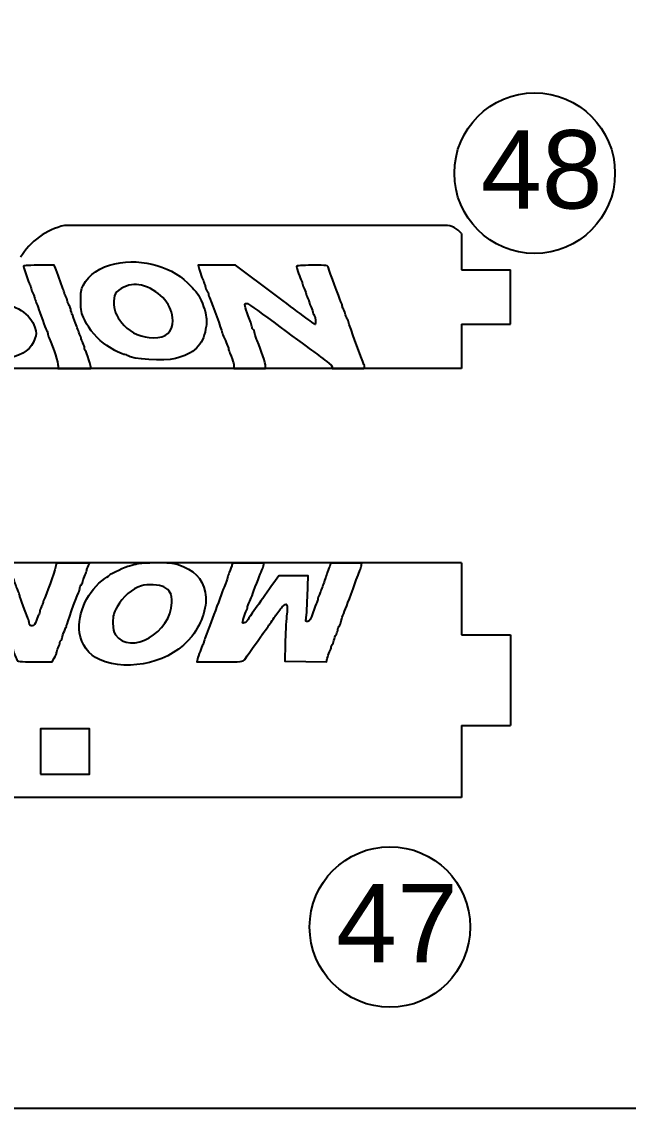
# Model space of a CAD drawing. Header units: centimetres. Extents: x 56783 to 57745, y 15612 to 15912.
# Drawn here: x 56937.9 to 56975.1, y 15611.9 to 15678.4 of the extents above; entities that cross this region are included whole.
import ezdxf

# ---------------------------------------------------------------- set-up
doc = ezdxf.new("R2010")
doc.units = ezdxf.units.CM
doc.header["$MEASUREMENT"] = 0
for name, color, linetype in [('Exterior', 7, 'Continuous'), ('Interior', 4, 'Continuous'), ('NUMEROS', 7, 'Continuous'), ('Publicidades 3', 2, 'Continuous')]:
    doc.layers.add(name, color=color, linetype=linetype)

msp = doc.modelspace()

# ---------------------------------------------------------------- linework, layer by layer
for p, q in [((56963.855, 15665.968), (56940.555, 15665.968)), ((56964.866, 15665.475), (56964.866, 15663.252)), ((56964.866, 15663.252), (56967.866, 15663.252)), ((56967.866, 15659.919), (56967.866, 15663.252)), ((56964.866, 15659.919), (56964.866, 15657.203)), ((56964.866, 15659.919), (56967.866, 15659.919)), ((56964.866, 15657.203), (56907.29, 15657.203))]:
    msp.add_line(p, q)
for centre, radius, start, end in [((56941.532, 15661.766), 4.314, 103.09279, 148.60418), ((56963.844, 15664.662), 1.306, 38.51764, 89.51788)]:
    msp.add_arc(centre, radius, start, end)
at = {"layer": 'Exterior'}
for p, q in [((56964.866, 15645.304), (56907.29, 15645.304)), ((56964.866, 15645.304), (56964.866, 15640.885)), ((56964.866, 15640.885), (56967.866, 15640.885)), ((56967.866, 15640.885), (56967.866, 15635.329)), ((56964.866, 15635.329), (56964.866, 15630.91)), ((56964.866, 15635.329), (56967.866, 15635.329)), ((56964.866, 15630.91), (56907.29, 15630.91))]:
    msp.add_line(p, q, dxfattribs=at)
msp.add_lwpolyline([(56783.2, 15611.875), (57283.2, 15611.875), (57283.2, 15911.875), (56783.2, 15911.875)], close=True, dxfattribs=at)
at = {"layer": 'Interior'}
msp.add_lwpolyline([(56939.078, 15632.343), (56942.078, 15632.343), (56942.078, 15635.121), (56939.078, 15635.121)], close=True, dxfattribs=at)
at = {"layer": 'NUMEROS'}
for centre in [(56969.351, 15669.168), (56960.484, 15622.982)]:
    msp.add_circle(centre, 4.919, dxfattribs=at)
at = {"layer": 'Publicidades 3'}
for p, q in [((56940.14, 15657.203), (56942.156, 15657.203)), ((56950.917, 15657.203), (56952.857, 15657.203)), ((56956.945, 15657.203), (56958.873, 15657.203)), ((56940.067, 15645.288), (56942.083, 15645.288)), ((56950.844, 15645.288), (56952.784, 15645.288)), ((56956.872, 15645.288), (56958.8, 15645.288))]:
    msp.add_line(p, q, dxfattribs=at)
for points, knots in [([(56943.627, 15663.622), (56942.724, 15663.423), (56942.034, 15662.951), (56941.692, 15662.295), (56941.555, 15662.035), (56941.534, 15661.891), (56941.541, 15661.33), (56941.541, 15660.721), (56941.562, 15660.632), (56941.787, 15660.167), (56942.061, 15659.586), (56942.588, 15658.977), (56943.135, 15658.608), (56943.545, 15658.327), (56944.099, 15658.054), (56944.25, 15658.054), (56944.305, 15658.054), (56944.373, 15658.026), (56944.414, 15657.992), (56944.653, 15657.76), (56946.644, 15657.636), (56947.348, 15657.814), (56948.47, 15658.095), (56949.024, 15658.635), (56949.195, 15659.613), (56949.277, 15660.065), (56949.271, 15660.202), (56949.182, 15660.619), (56949.079, 15661.063), (56948.778, 15661.727), (56948.593, 15661.918), (56948.545, 15661.96), (56948.416, 15662.11), (56948.292, 15662.247), (56947.259, 15663.423), (56945.337, 15663.991), (56943.627, 15663.622), (56943.627, 15663.622), (56943.627, 15663.622), (56943.627, 15663.622)], [0, 0, 0, 0, 0.076923, 0.076923, 0.076923, 0.153846, 0.153846, 0.153846, 0.230769, 0.230769, 0.230769, 0.307692, 0.307692, 0.307692, 0.384615, 0.384615, 0.384615, 0.461538, 0.461538, 0.461538, 0.538462, 0.538462, 0.538462, 0.615385, 0.615385, 0.615385, 0.692308, 0.692308, 0.692308, 0.769231, 0.769231, 0.769231, 0.846154, 0.846154, 0.846154, 0.923077, 0.923077, 0.923077, 1, 1, 1, 1]), ([(56933.257, 15663.629), (56932.997, 15663.581), (56932.635, 15663.471), (56932.464, 15663.396), (56931.253, 15662.856), (56931.26, 15661.474), (56932.471, 15660.68), (56932.792, 15660.475), (56933.654, 15660.188), (56934.195, 15660.106), (56935.679, 15659.894), (56936.424, 15659.73), (56936.637, 15659.552), (56936.773, 15659.435), (56936.787, 15659.394), (56936.725, 15659.251), (56936.671, 15659.128), (56936.575, 15659.08), (56936.336, 15659.039), (56935.809, 15658.963), (56934.578, 15659.128), (56934.01, 15659.353), (56933.011, 15659.75), (56933.018, 15659.757), (56933.018, 15658.991), (56933.018, 15658.416), (56933.032, 15658.355), (56933.169, 15658.266), (56933.873, 15657.828), (56936.11, 15657.568), (56937.095, 15657.814), (56938.073, 15658.061), (56938.518, 15658.389), (56938.737, 15659.039), (56938.832, 15659.305), (56938.832, 15659.374), (56938.73, 15659.716), (56938.49, 15660.537), (56937.574, 15661.125), (56936.199, 15661.337), (56934.673, 15661.57), (56934.147, 15661.686), (56933.791, 15661.871), (56933.531, 15662.001), (56933.511, 15662.089), (56933.688, 15662.247), (56933.941, 15662.473), (56935.522, 15662.37), (56936.199, 15662.083), (56936.582, 15661.925), (56936.869, 15661.816), (56936.924, 15661.816), (56936.958, 15661.816), (56936.985, 15662.117), (56936.985, 15662.493), (56936.985, 15662.493), (56936.985, 15663.17), (56936.985, 15663.17), (56936.985, 15663.17), (56936.753, 15663.28), (56936.753, 15663.28), (56936.623, 15663.341), (56936.459, 15663.389), (56936.39, 15663.389), (56936.322, 15663.389), (56936.233, 15663.417), (56936.199, 15663.451), (56935.994, 15663.649), (56933.996, 15663.772), (56933.257, 15663.629), (56933.257, 15663.629), (56933.257, 15663.629), (56933.257, 15663.629)], [0, 0, 0, 0, 0.041667, 0.041667, 0.041667, 0.083333, 0.083333, 0.083333, 0.125, 0.125, 0.125, 0.166667, 0.166667, 0.166667, 0.208333, 0.208333, 0.208333, 0.25, 0.25, 0.25, 0.291667, 0.291667, 0.291667, 0.333333, 0.333333, 0.333333, 0.375, 0.375, 0.375, 0.416667, 0.416667, 0.416667, 0.458333, 0.458333, 0.458333, 0.5, 0.5, 0.5, 0.541667, 0.541667, 0.541667, 0.583333, 0.583333, 0.583333, 0.625, 0.625, 0.625, 0.666667, 0.666667, 0.666667, 0.708333, 0.708333, 0.708333, 0.75, 0.75, 0.75, 0.791667, 0.791667, 0.791667, 0.833333, 0.833333, 0.833333, 0.875, 0.875, 0.875, 0.916667, 0.916667, 0.916667, 0.958333, 0.958333, 0.958333, 1, 1, 1, 1]), ([(56942.156, 15657.203), (56942.18, 15657.312), (56942.146, 15657.428), (56942.047, 15657.739), (56941.958, 15658.006), (56941.863, 15658.252), (56941.835, 15658.293), (56941.801, 15658.327), (56941.774, 15658.403), (56941.774, 15658.464), (56941.774, 15658.519), (56941.726, 15658.656), (56941.671, 15658.765), (56941.616, 15658.868), (56941.568, 15658.991), (56941.568, 15659.025), (56941.568, 15659.066), (56941.527, 15659.189), (56941.473, 15659.305), (56941.425, 15659.429), (56941.308, 15659.723), (56941.226, 15659.969), (56941.144, 15660.215), (56941.055, 15660.461), (56941.021, 15660.516), (56940.994, 15660.578), (56940.946, 15660.721), (56940.925, 15660.845), (56940.898, 15660.961), (56940.843, 15661.077), (56940.809, 15661.098), (56940.775, 15661.125), (56940.748, 15661.193), (56940.748, 15661.255), (56940.748, 15661.317), (56940.7, 15661.46), (56940.645, 15661.57), (56940.59, 15661.672), (56940.542, 15661.795), (56940.542, 15661.83), (56940.542, 15661.871), (56940.501, 15661.994), (56940.447, 15662.11), (56940.392, 15662.233), (56940.289, 15662.514), (56940.214, 15662.739), (56940.139, 15662.972), (56940.036, 15663.239), (56939.988, 15663.341), (56939.988, 15663.341), (56939.906, 15663.526), (56939.906, 15663.526), (56939.906, 15663.526), (56938.949, 15663.526), (56938.949, 15663.526), (56938.217, 15663.526), (56938.005, 15663.505), (56938.032, 15663.444)], [0.782698, 0.782698, 0.782698, 0.782698, 0.7906977, 0.7906977, 0.7906977, 0.8023256, 0.8023256, 0.8023256, 0.8139535, 0.8139535, 0.8139535, 0.8255814, 0.8255814, 0.8255814, 0.8372093, 0.8372093, 0.8372093, 0.8488372, 0.8488372, 0.8488372, 0.8604651, 0.8604651, 0.8604651, 0.872093, 0.872093, 0.872093, 0.8837209, 0.8837209, 0.8837209, 0.8953488, 0.8953488, 0.8953488, 0.9069767, 0.9069767, 0.9069767, 0.9186047, 0.9186047, 0.9186047, 0.9302326, 0.9302326, 0.9302326, 0.9418605, 0.9418605, 0.9418605, 0.9534884, 0.9534884, 0.9534884, 0.9651163, 0.9651163, 0.9651163, 0.9767442, 0.9767442, 0.9767442, 0.9883721, 0.9883721, 0.9883721, 1, 1, 1, 1]), ([(56938.032, 15663.444), (56938.046, 15663.396), (56938.135, 15663.143), (56938.217, 15662.876), (56938.306, 15662.616), (56938.401, 15662.37), (56938.436, 15662.336), (56938.463, 15662.295), (56938.49, 15662.219), (56938.49, 15662.165), (56938.49, 15662.103), (56938.538, 15661.966), (56938.593, 15661.857), (56938.648, 15661.754), (56938.695, 15661.631), (56938.695, 15661.597), (56938.695, 15661.556), (56938.736, 15661.433), (56938.784, 15661.317), (56938.88, 15661.091), (56938.942, 15660.927), (56939.215, 15660.14), (56939.304, 15659.88), (56939.414, 15659.606), (56939.448, 15659.545), (56939.489, 15659.476), (56939.516, 15659.388), (56939.516, 15659.347), (56939.516, 15659.305), (56939.557, 15659.176), (56939.612, 15659.059), (56939.893, 15658.409), (56940.159, 15657.575), (56940.159, 15657.335), (56940.159, 15657.307), (56940.153, 15657.261), (56940.14, 15657.203)], [0, 0, 0, 0, 0.0116279, 0.0116279, 0.0116279, 0.0232558, 0.0232558, 0.0232558, 0.0348837, 0.0348837, 0.0348837, 0.0465116, 0.0465116, 0.0465116, 0.0581395, 0.0581395, 0.0581395, 0.0697674, 0.0697674, 0.0697674, 0.0813953, 0.0813953, 0.0813953, 0.0930233, 0.0930233, 0.0930233, 0.1046512, 0.1046512, 0.1046512, 0.1162791, 0.1162791, 0.1162791, 0.127907, 0.127907, 0.127907, 0.1293502, 0.1293502, 0.1293502, 0.1293502]), ([(56958.873, 15657.203), (56958.878, 15657.209), (56958.883, 15657.214), (56958.888, 15657.219), (56958.943, 15657.274), (56958.95, 15657.342), (56958.895, 15657.452), (56958.779, 15657.691), (56957.999, 15659.839), (56957.944, 15660.058), (56957.924, 15660.161), (56957.876, 15660.263), (56957.841, 15660.284), (56957.807, 15660.304), (56957.78, 15660.373), (56957.78, 15660.434), (56957.78, 15660.496), (56957.732, 15660.639), (56957.677, 15660.749), (56957.623, 15660.851), (56957.575, 15660.975), (56957.575, 15661.009), (56957.575, 15661.05), (56957.534, 15661.173), (56957.479, 15661.289), (56957.376, 15661.535), (56956.788, 15663.136), (56956.72, 15663.375), (56956.679, 15663.519), (56956.651, 15663.526), (56955.721, 15663.526), (56955.099, 15663.526), (56954.77, 15663.499), (56954.77, 15663.451), (56954.77, 15663.334), (56954.989, 15662.678), (56955.051, 15662.609), (56955.085, 15662.568), (56955.112, 15662.493), (56955.112, 15662.438), (56955.112, 15662.377), (56955.153, 15662.247), (56955.208, 15662.144), (56955.263, 15662.042), (56955.324, 15661.871), (56955.352, 15661.754), (56955.379, 15661.638), (56955.427, 15661.529), (56955.461, 15661.508), (56955.495, 15661.481), (56955.523, 15661.412), (56955.523, 15661.351), (56955.523, 15661.289), (56955.564, 15661.152), (56955.618, 15661.05), (56955.673, 15660.947), (56955.735, 15660.776), (56955.762, 15660.66), (56955.789, 15660.544), (56955.837, 15660.434), (56955.871, 15660.414), (56955.933, 15660.373), (56955.96, 15659.901), (56955.899, 15659.901), (56955.878, 15659.901), (56954.777, 15660.715), (56953.45, 15661.713), (56953.45, 15661.713), (56951.029, 15663.526), (56951.029, 15663.526), (56951.029, 15663.526), (56948.737, 15663.526), (56948.737, 15663.526), (56948.737, 15663.526), (56948.771, 15663.375), (56948.771, 15663.375)], [0.6506235, 0.6506235, 0.6506235, 0.6506235, 0.6521739, 0.6521739, 0.6521739, 0.6666667, 0.6666667, 0.6666667, 0.6811594, 0.6811594, 0.6811594, 0.6956522, 0.6956522, 0.6956522, 0.7101449, 0.7101449, 0.7101449, 0.7246377, 0.7246377, 0.7246377, 0.7391304, 0.7391304, 0.7391304, 0.7536232, 0.7536232, 0.7536232, 0.7681159, 0.7681159, 0.7681159, 0.7826087, 0.7826087, 0.7826087, 0.7971014, 0.7971014, 0.7971014, 0.8115942, 0.8115942, 0.8115942, 0.826087, 0.826087, 0.826087, 0.8405797, 0.8405797, 0.8405797, 0.8550725, 0.8550725, 0.8550725, 0.8695652, 0.8695652, 0.8695652, 0.884058, 0.884058, 0.884058, 0.8985507, 0.8985507, 0.8985507, 0.9130435, 0.9130435, 0.9130435, 0.9275362, 0.9275362, 0.9275362, 0.942029, 0.942029, 0.942029, 0.9565217, 0.9565217, 0.9565217, 0.9710145, 0.9710145, 0.9710145, 0.9855072, 0.9855072, 0.9855072, 1, 1, 1, 1]), ([(56948.771, 15663.375), (56948.819, 15663.157), (56949.011, 15662.623), (56949.086, 15662.5), (56949.12, 15662.438), (56949.168, 15662.295), (56949.188, 15662.172), (56949.216, 15662.055), (56949.271, 15661.939), (56949.305, 15661.918), (56949.339, 15661.891), (56949.366, 15661.83), (56949.366, 15661.768), (56949.366, 15661.713), (56949.407, 15661.57), (56949.462, 15661.453), (56949.599, 15661.132), (56950.187, 15659.524), (56950.187, 15659.463), (56950.187, 15659.435), (56950.235, 15659.299), (56950.297, 15659.162), (56950.358, 15659.018), (56950.447, 15658.806), (56950.502, 15658.683), (56950.557, 15658.56), (56950.598, 15658.43), (56950.598, 15658.396), (56950.598, 15658.362), (56950.632, 15658.252), (56950.68, 15658.143), (56950.903, 15657.587), (56950.961, 15657.413), (56950.917, 15657.203)], [0, 0, 0, 0, 0.0144928, 0.0144928, 0.0144928, 0.0289855, 0.0289855, 0.0289855, 0.0434783, 0.0434783, 0.0434783, 0.057971, 0.057971, 0.057971, 0.0724638, 0.0724638, 0.0724638, 0.0869565, 0.0869565, 0.0869565, 0.1014493, 0.1014493, 0.1014493, 0.115942, 0.115942, 0.115942, 0.1304348, 0.1304348, 0.1304348, 0.1449275, 0.1449275, 0.1449275, 0.1564698, 0.1564698, 0.1564698, 0.1564698]), ([(56945.44, 15662.247), (56946.459, 15661.905), (56947.171, 15661.05), (56947.177, 15660.147), (56947.177, 15659.435), (56946.781, 15659.08), (56945.987, 15659.08), (56945.31, 15659.08), (56944.64, 15659.367), (56944.195, 15659.839), (56943.785, 15660.284), (56943.614, 15660.632), (56943.579, 15661.118), (56943.532, 15661.706), (56943.675, 15661.96), (56944.188, 15662.192), (56944.612, 15662.384), (56944.982, 15662.404), (56945.44, 15662.247), (56945.44, 15662.247), (56945.44, 15662.247), (56945.44, 15662.247)], [0, 0, 0, 0, 0.142857, 0.142857, 0.142857, 0.285714, 0.285714, 0.285714, 0.428571, 0.428571, 0.428571, 0.571429, 0.571429, 0.571429, 0.714286, 0.714286, 0.714286, 0.857143, 0.857143, 0.857143, 1, 1, 1, 1]), ([(56952.857, 15657.203), (56952.864, 15657.249), (56952.869, 15657.292), (56952.869, 15657.329), (56952.869, 15657.513), (56952.602, 15658.327), (56952.349, 15658.909), (56952.301, 15659.025), (56952.232, 15659.217), (56952.212, 15659.333), (56952.185, 15659.456), (56952.13, 15659.572), (56952.096, 15659.593), (56952.061, 15659.62), (56952.034, 15659.675), (56952.034, 15659.73), (56952.034, 15659.784), (56952, 15659.907), (56951.959, 15660.017), (56951.726, 15660.578), (56951.562, 15661.091), (56951.603, 15661.146), (56951.624, 15661.187), (56951.692, 15661.2), (56951.754, 15661.18), (56951.815, 15661.166), (56952.711, 15660.523), (56953.744, 15659.75), (56953.744, 15659.75), (56953.744, 15659.75), (56953.744, 15659.75)], [0.7417491, 0.7417491, 0.7417491, 0.7417491, 0.75, 0.75, 0.75, 0.7777778, 0.7777778, 0.7777778, 0.8055556, 0.8055556, 0.8055556, 0.8333333, 0.8333333, 0.8333333, 0.8611111, 0.8611111, 0.8611111, 0.8888889, 0.8888889, 0.8888889, 0.9166667, 0.9166667, 0.9166667, 0.9444444, 0.9444444, 0.9444444, 0.9722222, 0.9722222, 0.9722222, 1, 1, 1, 1]), ([(56953.744, 15659.75), (56954.777, 15658.984), (56955.673, 15658.327), (56955.735, 15658.286), (56955.796, 15658.252), (56955.967, 15658.129), (56956.118, 15658.006), (56956.261, 15657.883), (56956.487, 15657.719), (56956.61, 15657.63), (56956.862, 15657.458), (56956.963, 15657.341), (56956.945, 15657.203)], [0, 0, 0, 0, 0.0277778, 0.0277778, 0.0277778, 0.0555556, 0.0555556, 0.0555556, 0.0833333, 0.0833333, 0.0833333, 0.105111, 0.105111, 0.105111, 0.105111]), ([(56940.067, 15645.288), (56939.981, 15644.875), (56939.615, 15643.803), (56939.334, 15643.15), (56939.279, 15643.033), (56939.238, 15642.91), (56939.238, 15642.869), (56939.238, 15642.835), (56939.19, 15642.712), (56939.136, 15642.609), (56939.081, 15642.5), (56939.033, 15642.363), (56939.033, 15642.301), (56939.033, 15642.24), (56939.012, 15642.171), (56938.985, 15642.144), (56938.951, 15642.117), (56938.882, 15641.952), (56938.828, 15641.775), (56938.752, 15641.535), (56938.684, 15641.446), (56938.575, 15641.433), (56938.458, 15641.412), (56938.417, 15641.453), (56938.383, 15641.638), (56938.356, 15641.761), (56938.308, 15641.905), (56938.28, 15641.966), (56938.198, 15642.117), (56937.802, 15643.225), (56937.802, 15643.293), (56937.802, 15643.321), (56937.761, 15643.444), (56937.706, 15643.56), (56937.658, 15643.683), (56937.542, 15643.977), (56937.46, 15644.223), (56937.309, 15644.668), (56937.268, 15644.771), (56937.124, 15645.133), (56937.124, 15645.133), (56937.049, 15645.325), (56937.049, 15645.325), (56937.049, 15645.325), (56936.078, 15645.304), (56936.078, 15645.304), (56935.113, 15645.284), (56935.107, 15645.284), (56935.024, 15645.113), (56934.936, 15644.935), (56934.682, 15644.271), (56934.313, 15643.232), (56934.19, 15642.896), (56934.046, 15642.52), (56933.998, 15642.397), (56933.944, 15642.281), (56933.903, 15642.137), (56933.903, 15642.082), (56933.903, 15642.021), (56933.875, 15641.959), (56933.841, 15641.932), (56933.807, 15641.911), (56933.759, 15641.802), (56933.732, 15641.686), (56933.704, 15641.569), (56933.643, 15641.398), (56933.588, 15641.296), (56933.533, 15641.193), (56933.492, 15641.056), (56933.492, 15640.995), (56933.492, 15640.933), (56933.465, 15640.865), (56933.431, 15640.838), (56933.397, 15640.817), (56933.349, 15640.714), (56933.321, 15640.598), (56933.301, 15640.489), (56933.184, 15640.167), (56933.075, 15639.88), (56932.966, 15639.593), (56932.877, 15639.326), (56932.877, 15639.292), (56932.877, 15639.251), (56933.246, 15639.237), (56933.814, 15639.244), (56934.737, 15639.264), (56934.751, 15639.264), (56934.833, 15639.435), (56934.983, 15639.75), (56935.059, 15639.948), (56935.175, 15640.29), (56935.237, 15640.482), (56935.394, 15640.913), (56935.524, 15641.248), (56935.654, 15641.59), (56935.838, 15642.076), (56935.941, 15642.342), (56936.153, 15642.883), (56936.304, 15642.979), (56936.413, 15642.637), (56936.509, 15642.349), (56936.796, 15641.569), (56936.981, 15641.077), (56937.063, 15640.872), (56937.159, 15640.591), (56937.2, 15640.461), (56937.234, 15640.331), (56937.295, 15640.195), (56937.33, 15640.16), (56937.364, 15640.119), (56937.391, 15640.051), (56937.391, 15639.996), (56937.391, 15639.941), (56937.432, 15639.805), (56937.487, 15639.688), (56937.542, 15639.565), (56937.596, 15639.415), (56937.624, 15639.353), (56937.658, 15639.244), (56937.774, 15639.23), (56938.725, 15639.23), (56938.725, 15639.23), (56939.785, 15639.23), (56939.785, 15639.23), (56939.785, 15639.23), (56939.922, 15639.456), (56939.922, 15639.456), (56939.997, 15639.572), (56940.059, 15639.723), (56940.059, 15639.784), (56940.059, 15639.846), (56940.107, 15639.989), (56940.162, 15640.092), (56940.216, 15640.201), (56940.264, 15640.345), (56940.264, 15640.407), (56940.264, 15640.468), (56940.298, 15640.543), (56940.333, 15640.564), (56940.374, 15640.584), (56940.401, 15640.66), (56940.401, 15640.721), (56940.408, 15640.783), (56940.463, 15640.961), (56940.538, 15641.111), (56940.613, 15641.262), (56940.668, 15641.412), (56940.675, 15641.446), (56940.675, 15641.522), (56941.256, 15643.122), (56941.4, 15643.451), (56941.454, 15643.567), (56941.495, 15643.71), (56941.495, 15643.765), (56941.495, 15643.827), (56941.523, 15643.888), (56941.557, 15643.916), (56941.591, 15643.936), (56941.639, 15644.046), (56941.666, 15644.162), (56941.694, 15644.278), (56941.755, 15644.449), (56941.81, 15644.552), (56941.865, 15644.654), (56941.906, 15644.778), (56941.906, 15644.825), (56941.906, 15644.873), (56941.954, 15645.01), (56942.015, 15645.126), (56942.049, 15645.19), (56942.072, 15645.238), (56942.083, 15645.288)], [0.1293502, 0.1293502, 0.1293502, 0.1293502, 0.1395349, 0.1395349, 0.1395349, 0.1511628, 0.1511628, 0.1511628, 0.1627907, 0.1627907, 0.1627907, 0.1744186, 0.1744186, 0.1744186, 0.1860465, 0.1860465, 0.1860465, 0.1976744, 0.1976744, 0.1976744, 0.2093023, 0.2093023, 0.2093023, 0.2209302, 0.2209302, 0.2209302, 0.2325581, 0.2325581, 0.2325581, 0.244186, 0.244186, 0.244186, 0.255814, 0.255814, 0.255814, 0.2674419, 0.2674419, 0.2674419, 0.2790698, 0.2790698, 0.2790698, 0.2906977, 0.2906977, 0.2906977, 0.3023256, 0.3023256, 0.3023256, 0.3139535, 0.3139535, 0.3139535, 0.3255814, 0.3255814, 0.3255814, 0.3372093, 0.3372093, 0.3372093, 0.3488372, 0.3488372, 0.3488372, 0.3604651, 0.3604651, 0.3604651, 0.372093, 0.372093, 0.372093, 0.3837209, 0.3837209, 0.3837209, 0.3953488, 0.3953488, 0.3953488, 0.4069767, 0.4069767, 0.4069767, 0.4186047, 0.4186047, 0.4186047, 0.4302326, 0.4302326, 0.4302326, 0.4418605, 0.4418605, 0.4418605, 0.4534884, 0.4534884, 0.4534884, 0.4651163, 0.4651163, 0.4651163, 0.4767442, 0.4767442, 0.4767442, 0.4883721, 0.4883721, 0.4883721, 0.5, 0.5, 0.5, 0.5116279, 0.5116279, 0.5116279, 0.5232558, 0.5232558, 0.5232558, 0.5348837, 0.5348837, 0.5348837, 0.5465116, 0.5465116, 0.5465116, 0.5581395, 0.5581395, 0.5581395, 0.5697674, 0.5697674, 0.5697674, 0.5813953, 0.5813953, 0.5813953, 0.5930233, 0.5930233, 0.5930233, 0.6046512, 0.6046512, 0.6046512, 0.6162791, 0.6162791, 0.6162791, 0.627907, 0.627907, 0.627907, 0.6395349, 0.6395349, 0.6395349, 0.6511628, 0.6511628, 0.6511628, 0.6627907, 0.6627907, 0.6627907, 0.6744186, 0.6744186, 0.6744186, 0.6860465, 0.6860465, 0.6860465, 0.6976744, 0.6976744, 0.6976744, 0.7093023, 0.7093023, 0.7093023, 0.7209302, 0.7209302, 0.7209302, 0.7325581, 0.7325581, 0.7325581, 0.744186, 0.744186, 0.744186, 0.755814, 0.755814, 0.755814, 0.7674419, 0.7674419, 0.7674419, 0.7790698, 0.7790698, 0.7790698, 0.782698, 0.782698, 0.782698, 0.782698]), ([(56945.018, 15645.25), (56944.909, 15645.215), (56944.69, 15645.161), (56944.539, 15645.12), (56944.286, 15645.058), (56943.418, 15644.654), (56943.342, 15644.572), (56943.322, 15644.552), (56943.178, 15644.442), (56943.028, 15644.34), (56941.981, 15643.628), (56941.318, 15642.219), (56941.468, 15641.009), (56941.557, 15640.29), (56942.036, 15639.647), (56942.692, 15639.367), (56944.546, 15638.573), (56947.132, 15639.223), (56948.349, 15640.79), (56949.006, 15641.631), (56949.328, 15642.698), (56949.163, 15643.492), (56948.979, 15644.367), (56948.493, 15644.866), (56947.501, 15645.188), (56947.166, 15645.291), (56946.899, 15645.318), (56946.154, 15645.311), (56945.641, 15645.304), (56945.134, 15645.277), (56945.018, 15645.25), (56945.018, 15645.25), (56945.018, 15645.25), (56945.018, 15645.25)], [0, 0, 0, 0, 0.090909, 0.090909, 0.090909, 0.181818, 0.181818, 0.181818, 0.272727, 0.272727, 0.272727, 0.363636, 0.363636, 0.363636, 0.454545, 0.454545, 0.454545, 0.545455, 0.545455, 0.545455, 0.636364, 0.636364, 0.636364, 0.727273, 0.727273, 0.727273, 0.818182, 0.818182, 0.818182, 0.909091, 0.909091, 0.909091, 1, 1, 1, 1]), ([(56950.844, 15645.288), (56950.833, 15645.234), (56950.815, 15645.178), (56950.791, 15645.113), (56950.73, 15644.942), (56950.648, 15644.716), (56950.607, 15644.613), (56950.559, 15644.504), (56950.525, 15644.394), (56950.525, 15644.367), (56950.525, 15644.333), (56950.436, 15644.08), (56950.326, 15643.806), (56950.217, 15643.526), (56949.936, 15642.78), (56949.704, 15642.137), (56949.471, 15641.501), (56949.232, 15640.879), (56949.184, 15640.755), (56949.129, 15640.639), (56949.088, 15640.509), (56949.088, 15640.468), (56949.088, 15640.427), (56949.061, 15640.338), (56949.02, 15640.27), (56948.944, 15640.133), (56948.753, 15639.613), (56948.698, 15639.387), (56948.698, 15639.387), (56948.664, 15639.23), (56948.664, 15639.23), (56948.664, 15639.23), (56950.066, 15639.23), (56950.066, 15639.23), (56951.448, 15639.23), (56951.475, 15639.23), (56951.585, 15639.381), (56951.982, 15639.935), (56952.556, 15640.742), (56952.631, 15640.851), (56952.679, 15640.92), (56952.823, 15641.132), (56952.96, 15641.316), (56953.097, 15641.508), (56953.309, 15641.823), (56953.445, 15642.014), (56953.575, 15642.212), (56953.774, 15642.472), (56953.883, 15642.589), (56954.184, 15642.917), (56954.246, 15642.794), (56954.157, 15642.028), (56954.116, 15641.672), (56954.075, 15640.906), (56954.068, 15640.324), (56954.068, 15640.324), (56954.047, 15639.264), (56954.047, 15639.264), (56954.047, 15639.264), (56955.326, 15639.244), (56955.326, 15639.244), (56955.326, 15639.244), (56956.599, 15639.23), (56956.599, 15639.23), (56956.599, 15639.23), (56956.647, 15639.435), (56956.647, 15639.435), (56956.674, 15639.552), (56956.736, 15639.729), (56956.79, 15639.832), (56956.845, 15639.935), (56956.886, 15640.071), (56956.886, 15640.133), (56956.886, 15640.195), (56956.913, 15640.263), (56956.948, 15640.29), (56956.982, 15640.311), (56957.03, 15640.42), (56957.057, 15640.537), (56957.084, 15640.653), (56957.146, 15640.824), (56957.201, 15640.926), (56957.255, 15641.029), (56957.296, 15641.166), (56957.296, 15641.227), (56957.296, 15641.289), (56957.324, 15641.357), (56957.358, 15641.385), (56957.392, 15641.405), (56957.447, 15641.522), (56957.474, 15641.645), (56957.495, 15641.761), (56957.556, 15641.952), (56957.604, 15642.069), (56957.741, 15642.39), (56957.878, 15642.753), (56958.227, 15643.71), (56958.398, 15644.203), (56958.589, 15644.695), (56958.637, 15644.819), (56958.692, 15644.935), (56958.733, 15645.072), (56958.733, 15645.126), (56958.733, 15645.175), (56958.76, 15645.241), (56958.8, 15645.288)], [0.1564698, 0.1564698, 0.1564698, 0.1564698, 0.1594203, 0.1594203, 0.1594203, 0.173913, 0.173913, 0.173913, 0.1884058, 0.1884058, 0.1884058, 0.2028986, 0.2028986, 0.2028986, 0.2173913, 0.2173913, 0.2173913, 0.2318841, 0.2318841, 0.2318841, 0.2463768, 0.2463768, 0.2463768, 0.2608696, 0.2608696, 0.2608696, 0.2753623, 0.2753623, 0.2753623, 0.2898551, 0.2898551, 0.2898551, 0.3043478, 0.3043478, 0.3043478, 0.3188406, 0.3188406, 0.3188406, 0.3333333, 0.3333333, 0.3333333, 0.3478261, 0.3478261, 0.3478261, 0.3623188, 0.3623188, 0.3623188, 0.3768116, 0.3768116, 0.3768116, 0.3913043, 0.3913043, 0.3913043, 0.4057971, 0.4057971, 0.4057971, 0.4202899, 0.4202899, 0.4202899, 0.4347826, 0.4347826, 0.4347826, 0.4492754, 0.4492754, 0.4492754, 0.4637681, 0.4637681, 0.4637681, 0.4782609, 0.4782609, 0.4782609, 0.4927536, 0.4927536, 0.4927536, 0.5072464, 0.5072464, 0.5072464, 0.5217391, 0.5217391, 0.5217391, 0.5362319, 0.5362319, 0.5362319, 0.5507246, 0.5507246, 0.5507246, 0.5652174, 0.5652174, 0.5652174, 0.5797101, 0.5797101, 0.5797101, 0.5942029, 0.5942029, 0.5942029, 0.6086957, 0.6086957, 0.6086957, 0.6231884, 0.6231884, 0.6231884, 0.6376812, 0.6376812, 0.6376812, 0.6506235, 0.6506235, 0.6506235, 0.6506235]), ([(56956.872, 15645.288), (56956.867, 15645.25), (56956.853, 15645.21), (56956.831, 15645.167), (56956.79, 15645.079), (56956.708, 15644.887), (56956.66, 15644.736), (56956.606, 15644.586), (56956.496, 15644.265), (56956.414, 15644.018), (56956.325, 15643.772), (56956.216, 15643.478), (56956.161, 15643.355), (56956.106, 15643.238), (56956.065, 15643.109), (56956.065, 15643.067), (56956.065, 15643.026), (56956.031, 15642.937), (56955.997, 15642.869), (56955.956, 15642.808), (56955.853, 15642.52), (56955.764, 15642.24), (56955.627, 15641.823), (56955.573, 15641.72), (56955.45, 15641.706), (56955.326, 15641.686), (56955.306, 15641.706), (56955.34, 15641.802), (56955.368, 15641.864), (56955.402, 15642.5), (56955.429, 15643.211), (56955.429, 15643.211), (56955.47, 15644.497), (56955.47, 15644.497), (56955.47, 15644.497), (56953.678, 15644.497), (56953.678, 15644.497), (56953.678, 15644.497), (56953.466, 15644.21), (56953.466, 15644.21), (56953.227, 15643.881), (56952.666, 15643.088), (56952.508, 15642.855), (56952.454, 15642.773), (56952.289, 15642.548), (56952.146, 15642.356), (56952.002, 15642.158), (56951.838, 15641.918), (56951.79, 15641.823), (56951.735, 15641.72), (56951.633, 15641.624), (56951.564, 15641.61), (56951.441, 15641.576), (56951.434, 15641.597), (56951.496, 15641.823), (56951.53, 15641.959), (56951.605, 15642.165), (56951.66, 15642.288), (56951.715, 15642.404), (56951.756, 15642.534), (56951.756, 15642.575), (56951.756, 15642.616), (56951.783, 15642.705), (56951.824, 15642.773), (56951.858, 15642.835), (56952.002, 15643.184), (56952.132, 15643.539), (56952.433, 15644.333), (56952.563, 15644.668), (56952.693, 15644.969), (56952.731, 15645.056), (56952.767, 15645.179), (56952.784, 15645.288)], [0.105111, 0.105111, 0.105111, 0.105111, 0.1111111, 0.1111111, 0.1111111, 0.1388889, 0.1388889, 0.1388889, 0.1666667, 0.1666667, 0.1666667, 0.1944444, 0.1944444, 0.1944444, 0.2222222, 0.2222222, 0.2222222, 0.25, 0.25, 0.25, 0.2777778, 0.2777778, 0.2777778, 0.3055556, 0.3055556, 0.3055556, 0.3333333, 0.3333333, 0.3333333, 0.3611111, 0.3611111, 0.3611111, 0.3888889, 0.3888889, 0.3888889, 0.4166667, 0.4166667, 0.4166667, 0.4444444, 0.4444444, 0.4444444, 0.4722222, 0.4722222, 0.4722222, 0.5, 0.5, 0.5, 0.5277778, 0.5277778, 0.5277778, 0.5555556, 0.5555556, 0.5555556, 0.5833333, 0.5833333, 0.5833333, 0.6111111, 0.6111111, 0.6111111, 0.6388889, 0.6388889, 0.6388889, 0.6666667, 0.6666667, 0.6666667, 0.6944444, 0.6944444, 0.6944444, 0.7222222, 0.7222222, 0.7222222, 0.7417491, 0.7417491, 0.7417491, 0.7417491]), ([(56946.626, 15643.82), (56947.022, 15643.608), (56947.132, 15643.403), (56947.125, 15642.862), (56947.098, 15641.029), (56944.594, 15639.593), (56943.671, 15640.885), (56943.541, 15641.077), (56943.513, 15641.193), (56943.513, 15641.624), (56943.52, 15642.089), (56943.548, 15642.185), (56943.766, 15642.589), (56944.122, 15643.225), (56944.683, 15643.71), (56945.258, 15643.888), (56945.606, 15643.991), (56946.379, 15643.957), (56946.626, 15643.82), (56946.626, 15643.82), (56946.626, 15643.82), (56946.626, 15643.82)], [0, 0, 0, 0, 0.142857, 0.142857, 0.142857, 0.285714, 0.285714, 0.285714, 0.428571, 0.428571, 0.428571, 0.571429, 0.571429, 0.571429, 0.714286, 0.714286, 0.714286, 0.857143, 0.857143, 0.857143, 1, 1, 1, 1])]:
    msp.add_open_spline(points, degree=3, knots=knots, dxfattribs=at)

# ---------------------------------------------------------------- texts
at = {"layer": 'NUMEROS', "char_height": 4.8, "attachment_point": 1}
for s, insert in [('{\\fArial|b0|i0|c0|p34;48}', (56966.054, 15671.804)), ('{\\fArial|b0|i0|c0|p34;47}', (56957.187, 15625.619))]:
    msp.add_mtext_dynamic_manual_height_columns(s, width=23.69048, gutter_width=1, heights=[0], dxfattribs=dict(at, insert=insert))

doc.saveas('drawing.dxf')
